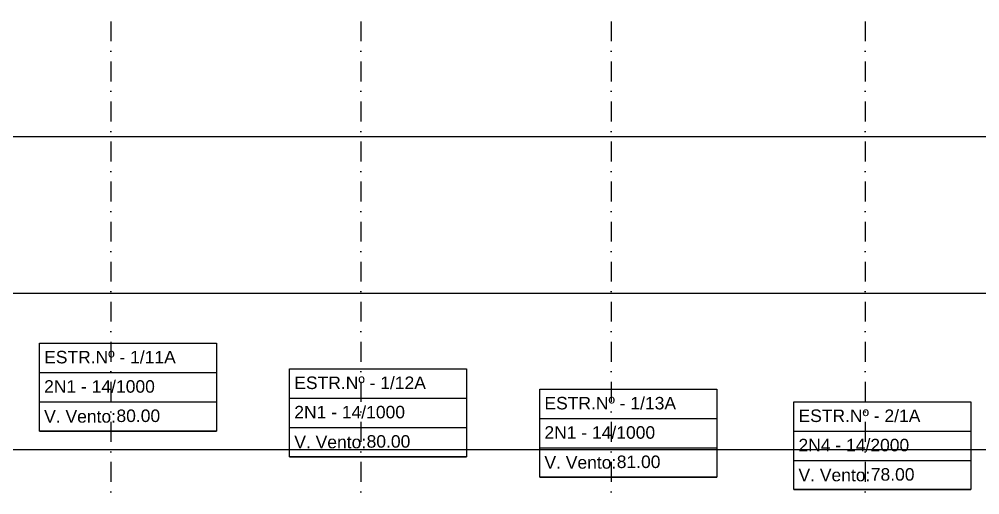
# Model space of a CAD drawing. Header units: metres. Extents: x -121 to 9872, y 3505 to 10721.
# Drawn here: x 1852.2 to 2159.4, y 9785.5 to 9937.5 of the extents above; entities that cross this region are included whole.
import ezdxf
from ezdxf.enums import TextEntityAlignment as Align

# ---------------------------------------------------------------- set-up
doc = ezdxf.new("R2010")
doc.units = ezdxf.units.M
doc.linetypes.add('DASHDOT', pattern=[25.4, 12.7, -6.35, 0, -6.35])
for name, color, linetype in [('Cabeçalho', 7, 'Continuous'), ('Grade', 9, 'Continuous'), ('Ind.Rot', 8, 'DASHDOT')]:
    doc.layers.add(name, color=color, linetype=linetype)
doc.styles.add('Arial', font='arial.ttf')
doc.styles.add('SIMM-PADRÃO_(TXT)', font='arial.ttf', dxfattribs={"height": 2})

# ---------------------------------------------------------------- blocks, each defined once
blk = doc.blocks.new('Bloco P Sup')
at = {"layer": 'Cabeçalho'}
blk.add_lwpolyline([(-11.66, -3.34), (44.97, -3.34), (44.97, -31.45), (-11.66, -31.45)], close=True, dxfattribs=at)
for points in [[(-11.66, -12.71), (44.97, -12.71)], [(-11.66, -22.08), (44.97, -22.08)], [(-11.66, -31.45), (44.97, -31.45)]]:
    blk.add_lwpolyline(points, dxfattribs=at)
at = {"layer": 'Cabeçalho', "style": 'Arial'}
blk.add_text('V. Vento:', height=4, dxfattribs=at).set_placement((-10.16, -26.77), align=Align.MIDDLE_LEFT)
at = {"layer": 'Cabeçalho', "style": 'SIMM-PADRÃO_(TXT)'}
for tag, p in [('ESTRUTURANUM', (-10.16, -11.03)), ('TIPO_ESFORÇO', (-10.16, -20.4)), ('VÃOVENTO', (12.97, -29.77))]:
    blk.add_attdef(tag, text='', height=4, dxfattribs=at).set_placement(p, align=Align.BOTTOM_LEFT)

msp = doc.modelspace()

# ---------------------------------------------------------------- linework, layer by layer
at = {"layer": 'Grade'}
for points in [[(0, 9900), (9859.453, 9900)], [(0, 9850), (9859.453, 9850)], [(0, 9800), (9859.453, 9800)]]:
    msp.add_lwpolyline(points, dxfattribs=at)
at = {"layer": 'Ind.Rot', "linetype": 'DASHDOT', "ltscale": 0.5}
for points in [[(1881.509, 10500), (1881.509, 8300)], [(1961.509, 10500), (1961.509, 8300)], [(2041.509, 10500), (2041.509, 8300)], [(2122.764, 10500), (2122.764, 8300)]]:
    msp.add_lwpolyline(points, dxfattribs=at)

# ---------------------------------------------------------------- block references
at = {"layer": 'Cabeçalho'}
for p, values in [((1870.351, 9837.341), {'ESTRUTURANUM': 'ESTR.Nº - 1/11A', 'TIPO_ESFORÇO': '2N1 - 14/1000', 'VÃOVENTO': '80.00'}), ((1950.351, 9829.141), {'ESTRUTURANUM': 'ESTR.Nº - 1/12A', 'TIPO_ESFORÇO': '2N1 - 14/1000', 'VÃOVENTO': '80.00'}), ((2030.351, 9822.631), {'ESTRUTURANUM': 'ESTR.Nº - 1/13A', 'TIPO_ESFORÇO': '2N1 - 14/1000', 'VÃOVENTO': '81.00'}), ((2111.606, 9818.601), {'ESTRUTURANUM': 'ESTR.Nº - 2/1A', 'TIPO_ESFORÇO': '2N4 - 14/2000', 'VÃOVENTO': '78.00'})]:
    msp.add_blockref('Bloco P Sup', p, dxfattribs=at).add_auto_attribs(values)

doc.saveas('drawing.dxf')
